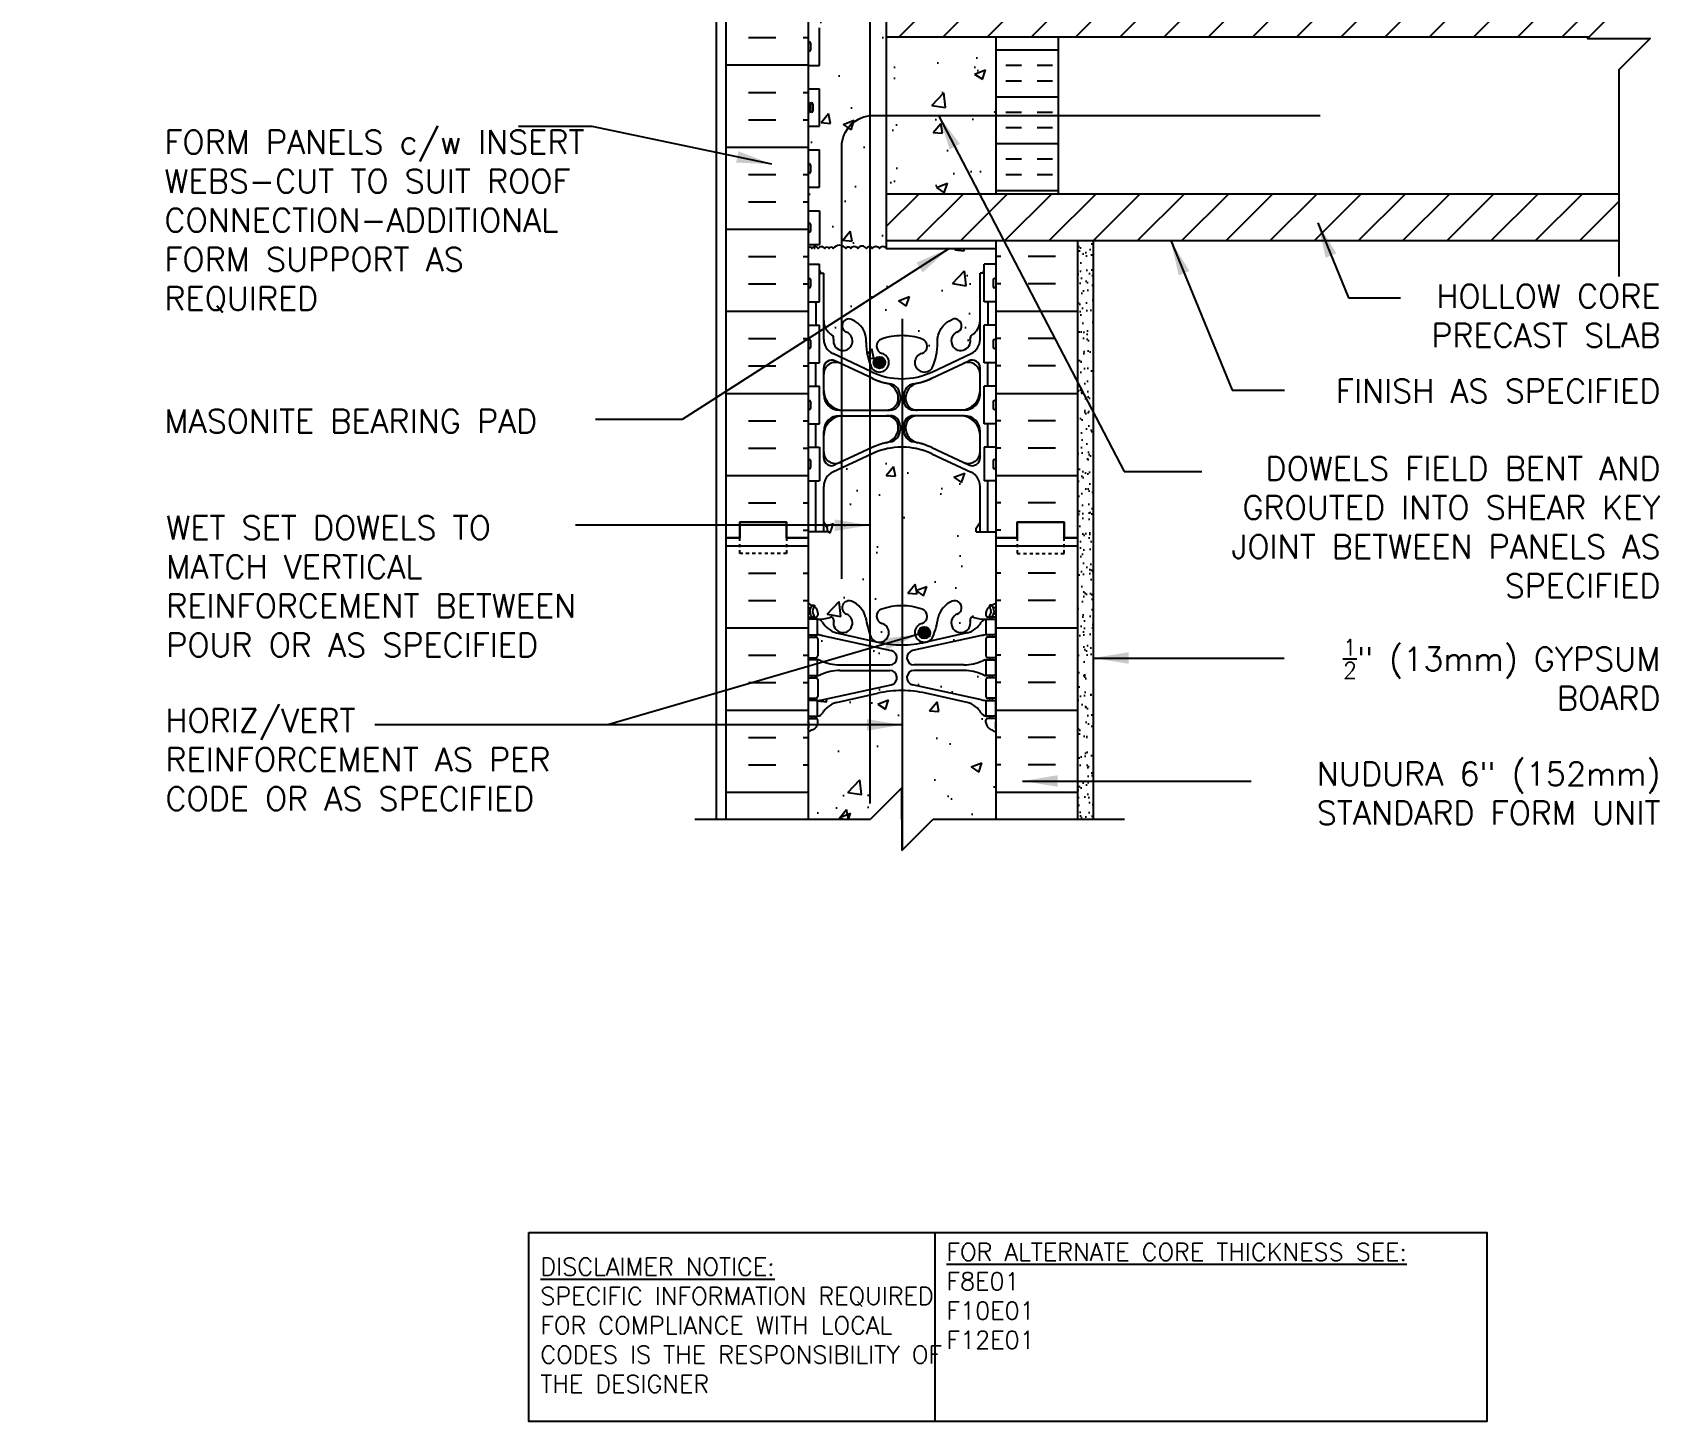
# Model space of a CAD drawing. Header units: inches. Extents: x 74.7 to 126.8, y 105.1 to 177.4.
# Drawn here: x 74.7 to 126.8, y 105.1 to 149.5 of the extents above; entities that cross this region are included whole.
import ezdxf

# ---------------------------------------------------------------- set-up
doc = ezdxf.new("R2010")
doc.units = ezdxf.units.IN
doc.header["$LTSCALE"] = 0.5
doc.header["$MEASUREMENT"] = 0
doc.linetypes.add('DASHED2', pattern=[0.375, 0.25, -0.125])
for name, color, linetype in [('HATCH', 12, 'Continuous'), ('line25', 2, 'Continuous'), ('LINE3', 3, 'Continuous'), ('LINE50', 5, 'Continuous'), ('LINE9', 9, 'Continuous'), ('TEXT', 4, 'Continuous'), ('Web_Edge', 9, 'Continuous')]:
    doc.layers.add(name, color=color, linetype=linetype)
doc.styles.add('DIM', font='romans.shx', dxfattribs={"width": 0.7})
doc.styles.add('ROMANS', font='romans.shx', dxfattribs={"height": 0.75})
doc.styles.get("Standard").update_dxf_attribs({"font": 'romans.shx', "height": 0.75})
doc.dimstyles.new('ext_12', dxfattribs={"dimscale": 12, "dimtxt": 0.09375, "dimasz": 0.09375, "dimexe": 0.09375, "dimexo": 0.0625, "dimgap": 0.0625, "dimtad": 1, "dimdec": 1, "dimzin": 3, "dimdsep": 46, "dimlunit": 4, "dimtxsty": 'DIM', "dimcen": 0.09, "dimdle": 0.09375, "dimclrt": 4, "dimadec": 0, "dimazin": 0, "dimtfac": 1, "dimtdec": 1, "dimtmove": 2, "dimatfit": 3, "dimfxl": 1, "dimfrac": 2, "dimtolj": 1, "dimtzin": 0, "dimarcsym": 0})
pattern_1 = [(180, (1.3801, -4.0069), (-2e-16, -1.5), []), (180, (1.3801, -4.5069), (-2e-16, -1.5), [0.5, -0.5]), (180, (1.3801, -5.0069), (-2e-16, -1.5), [0.5, -0.5])]
pattern_2 = [(45, (1.3801, -4.0069), (-0.707107, 0.707107), [])]

msp = doc.modelspace()

# ---------------------------------------------------------------- hatches: boundary and pattern name
h = msp.add_hatch()
h.set_pattern_fill('ANSI31', color=256, style=0)
h.paths.add_polyline_path([(74.75, 132.927), (82.16, 132.927), (82.16, 129.16), (74.75, 129.16)], flags=25)
at = {"layer": 'HATCH'}
h = msp.add_hatch(dxfattribs=at)
h.set_pattern_fill('AR-CONC', color=256, scale=0.5)
h.paths.add_polyline_path([(105.558, 127.173, 0.082415), (105.415, 127.252, -0.317837), (105.248, 127.488), (105.248, 127.555, -1.129752), (105.306, 127.684, -0.294284), (105.073, 127.822, 0.180248), (104.648, 128.129), (103.326, 128.42, 0.057795), (102.558, 128.509, 0.057795), (101.79, 128.42), (100.468, 128.129, 0.180248), (100.044, 127.822, -0.237736), (99.863, 127.688), (99.758, 127.688), (99.758, 127.618), (99.806, 127.618, -0.414214), (99.868, 127.555), (99.868, 127.488, -0.317837), (99.702, 127.252, 0.082415), (99.558, 127.173), (99.558, 124.394), (101.558, 124.394), (102.558, 125.394), (102.558, 124.394), (102.558, 123.394), (103.558, 124.394), (105.558, 124.394)])
h.paths.add_polyline_path([(105.558, 133.392), (105.558, 133.583), (104.938, 133.583), (104.938, 133.695), (105.058, 133.895), (105.058, 135.036, 0.291097), (104.77, 135.489), (103.512, 136.078, 0.093369), (102.705, 136.285, 0.016332), (102.558, 136.29, 0.109869), (101.605, 136.078), (100.346, 135.489, 0.291097), (100.058, 135.036), (100.058, 133.895), (100.178, 133.695), (100.178, 133.583), (99.558, 133.583), (99.558, 131.303, 0.064398), (99.668, 131.237), (99.758, 131.237), (99.758, 131.195, -0.249069), (99.868, 130.988), (99.868, 130.92, -0.414214), (99.806, 130.858), (99.758, 130.858), (99.758, 130.788), (99.863, 130.788), (99.863, 130.288), (99.758, 130.288), (99.758, 130.218), (99.806, 130.218, -0.414214), (99.868, 130.155), (99.868, 129.62, -0.414214), (99.806, 129.558), (99.758, 129.558), (99.758, 129.488), (99.863, 129.488), (99.863, 128.988, 0.077552), (99.93, 129, -0.104275), (100.573, 129.148), (102.169, 129.148, -0.897292), (102.219, 128.693), (100.007, 128.212, -0.036537), (99.863, 128.188), (99.863, 127.688, 0.188973), (100.019, 127.783, -0.196323), (100.468, 128.129), (101.79, 128.42, -0.057795), (102.558, 128.509, -0.057795), (103.326, 128.42), (104.648, 128.129, -0.196323), (105.097, 127.783, 0.301288), (105.358, 127.692), (105.358, 127.618), (105.558, 127.618), (105.558, 128.258), (105.311, 128.258, -0.414214), (105.248, 128.32), (105.248, 128.855, -0.414214), (105.311, 128.918), (105.358, 128.918), (105.358, 128.988), (105.253, 128.988), (105.253, 129.488, 0.077552), (105.187, 129.476, -0.104275), (104.544, 129.328), (102.947, 129.328, -0.897292), (102.898, 129.783), (105.109, 130.264, -0.036537), (105.253, 130.288), (105.253, 130.788), (105.358, 130.788), (105.358, 130.858), (105.311, 130.858, -0.414214), (105.248, 130.92), (105.248, 130.988, -0.249069), (105.358, 131.195), (105.358, 131.237), (105.448, 131.237, 0.064398), (105.558, 131.303)])
h.paths.add_polyline_path([(103.207, 131.109, -0.735593), (103.194, 130.651, 0.987479), (103.352, 130.062), (103.326, 130.056, -0.057795), (102.558, 129.967, -0.057795), (101.79, 130.056), (101.784, 130.058, 0.955472), (101.922, 130.651, -0.735593), (101.91, 131.109, -0.082755), (102.558, 131.217, -0.082755)], flags=16)
h.paths.add_polyline_path([(105.058, 141.854), (105.158, 141.854), (105.158, 141.884, -0.327813), (105.193, 141.932), (105.193, 142.137), (105.558, 142.137), (105.558, 142.644), (102.058, 142.644, 0.507124), (101.839, 142.644, 0.520567), (101.612, 142.644, 0.520567), (101.426, 142.644, 0.520567), (101.145, 142.644, 0.520567), (100.924, 142.644, 0.520567), (100.764, 142.644, 0.520567), (100.365, 142.644, 0.520567), (100.227, 142.644, 0.520567), (100.089, 142.644, 0.520567), (99.882, 142.644, 0.520567), (99.679, 142.644, 0.498871), (99.558, 142.658), (99.558, 142.137), (99.923, 142.137), (99.923, 141.932, -0.327813), (99.958, 141.884), (99.958, 141.854), (100.058, 141.854), (100.058, 140.339, 0.258958), (100.317, 139.872, -0.31131), (100.374, 139.742, 2.127293), (100.787, 139.966, -1), (100.95, 140.375, -0.325306), (101.417, 139.633, 0.10488), (101.589, 138.821, 1.422913), (101.922, 139.288, -0.735593), (101.91, 139.746, -0.082755), (102.558, 139.854, -0.082755), (103.207, 139.746, -0.735593), (103.194, 139.288, 1.422913), (103.528, 138.821, 0.10488), (103.7, 139.633, -0.325306), (104.167, 140.375, -1), (104.33, 139.966, 2.127293), (104.743, 139.742, -0.31131), (104.799, 139.872, 0.258958), (105.058, 140.339)])
h.paths.add_polyline_path([(102.058, 150.892), (100.127, 150.892, 0.366745), (99.884, 150.681), (99.884, 149.697), (99.923, 149.697), (99.923, 148.497), (99.558, 148.497), (99.558, 147.747), (99.923, 147.747), (99.923, 146.547), (99.558, 146.547), (99.558, 145.797), (99.923, 145.797), (99.923, 144.597), (99.558, 144.597), (99.558, 143.847), (99.923, 143.847), (99.923, 142.767), (99.558, 142.767), (99.558, 142.658, -0.498871), (99.679, 142.644, -0.520567), (99.882, 142.644, -0.520567), (100.089, 142.644, -0.520567), (100.227, 142.644, -0.520567), (100.365, 142.644, -0.520567), (100.764, 142.644, -0.520567), (100.924, 142.644, -0.520567), (101.145, 142.644, -0.520567), (101.426, 142.644, -0.520567), (101.612, 142.644, -0.520567), (101.839, 142.644, -0.507124), (102.058, 142.644), (102.058, 142.894)])
h.paths.add_polyline_path([(105.558, 149.394), (102.058, 149.394), (102.058, 144.394), (105.558, 144.394)])
h.paths.add_polyline_path([(105.558, 153.481, 0.064398), (105.448, 153.547), (105.358, 153.547), (105.358, 153.588, -0.249069), (105.248, 153.796), (105.248, 153.863, -0.414214), (105.311, 153.926), (105.358, 153.926), (105.358, 153.996), (105.253, 153.996), (105.253, 154.496), (105.358, 154.496), (105.358, 154.566), (105.311, 154.566, -0.414214), (105.248, 154.628), (105.248, 155.163, -0.414214), (105.311, 155.226), (105.358, 155.226), (105.358, 155.296), (105.253, 155.296), (105.253, 155.796, 0.077552), (105.187, 155.784, -0.104275), (104.544, 155.636), (102.947, 155.636, -0.897292), (102.898, 156.09), (105.109, 156.572, -0.036537), (105.253, 156.596), (105.253, 157.096, 0.188973), (105.097, 157.001, -0.196323), (104.648, 156.654), (103.326, 156.364, -0.057795), (102.558, 156.275, -0.057795), (101.79, 156.364), (100.468, 156.654, -0.196323), (100.019, 157.001, 0.188973), (99.863, 157.096), (99.863, 156.596), (99.758, 156.596), (99.758, 156.526), (99.806, 156.526, -0.414214), (99.868, 156.463), (99.868, 155.928, -0.414214), (99.806, 155.866), (99.758, 155.866), (99.758, 155.796), (99.863, 155.796), (99.863, 155.296, 0.077552), (99.93, 155.307, -0.104275), (100.573, 155.456), (102.169, 155.456, -0.897292), (102.219, 155.001), (100.007, 154.519, -0.036537), (99.863, 154.496), (99.863, 153.996), (99.758, 153.996), (99.758, 153.926), (99.806, 153.926, -0.414214), (99.868, 153.863), (99.868, 153.796, -0.249069), (99.758, 153.588), (99.758, 153.547), (99.668, 153.547, 0.064398), (99.558, 153.481), (99.558, 151.392), (99.558, 149.697), (99.634, 149.697), (99.634, 150.698, -0.379483), (100.126, 151.142), (106.246, 151.142), (106.246, 151.392), (105.558, 151.392)])
h.paths.add_polyline_path([(102.558, 153.566, -0.082755), (101.91, 153.674, -0.735593), (101.922, 154.132, 0.987479), (101.765, 154.722), (101.79, 154.727, -0.057795), (102.558, 154.816, -0.057795), (103.326, 154.727), (103.332, 154.726, 0.955472), (103.194, 154.132, -0.735593), (103.207, 153.674, -0.082755)], flags=16)
h.paths.add_polyline_path([(105.558, 160.392), (103.777, 160.392), (102.777, 159.392), (102.777, 161.392), (101.777, 160.392), (99.558, 160.392), (99.558, 157.61, 0.082415), (99.702, 157.531, -0.317837), (99.868, 157.296), (99.868, 157.228, -0.414214), (99.806, 157.166), (99.758, 157.166), (99.758, 157.096), (99.863, 157.096, -0.188973), (100.019, 157.001, 0.196323), (100.468, 156.654), (101.79, 156.364, 0.057795), (102.558, 156.275, 0.057795), (103.326, 156.364), (104.648, 156.654, 0.196323), (105.097, 157.001, -0.188973), (105.253, 157.096), (105.358, 157.096), (105.358, 157.166), (105.311, 157.166, -0.414214), (105.248, 157.228), (105.248, 157.296, -0.317837), (105.415, 157.531, 0.082415), (105.558, 157.61)])
h.paths.add_polyline_path([(105.558, 166.041, 0.082415), (105.415, 166.12, -0.317837), (105.248, 166.356), (105.248, 166.423, -0.414214), (105.311, 166.486), (105.358, 166.486), (105.358, 166.556), (105.253, 166.556, -0.188973), (105.097, 166.651, 0.196323), (104.648, 166.997), (103.326, 167.287, 0.057795), (102.558, 167.377, 0.057795), (101.79, 167.287), (100.468, 166.997, 0.196323), (100.019, 166.651, -0.188973), (99.863, 166.556), (99.758, 166.556), (99.758, 166.486), (99.806, 166.486, -0.414214), (99.868, 166.423), (99.868, 166.356, -0.317837), (99.702, 166.12, 0.082415), (99.558, 166.041), (99.558, 162.892), (101.777, 162.892), (102.777, 163.892), (102.777, 161.892), (103.777, 162.892), (105.558, 162.892)])
h.paths.add_polyline_path([(105.558, 170.875, 0.336749), (104.896, 170.77, 0.520567), (104.509, 170.77, 0.520567), (104.01, 170.77, 0.520567), (103.163, 170.77, 0.520567), (102.881, 170.77, 0.520567), (101.986, 170.77, 0.520567), (101.247, 170.77, 0.520567), (100.554, 170.77, 0.520567), (100.333, 170.77, 0.321585), (99.558, 170.795), (99.558, 170.171, 0.064398), (99.668, 170.105), (99.758, 170.105), (99.758, 170.063, -0.249069), (99.868, 169.856), (99.868, 169.788, -0.414214), (99.806, 169.726), (99.758, 169.726), (99.758, 169.656), (99.863, 169.656, 0.10046), (100.257, 169.713, -0.601435), (100.376, 169.608, 2.182095), (100.787, 169.821, -1), (100.95, 170.23, -0.24438), (101.398, 169.709, 0.053157), (101.564, 169.095, 0.223253), (101.765, 168.93), (101.784, 168.926, 0.955472), (101.922, 169.519, -0.735593), (101.91, 169.977, -0.082755), (102.558, 170.085, -0.082755), (103.207, 169.977, -0.735593), (103.194, 169.519, 0.955472), (103.332, 168.926), (103.352, 168.93, 0.223253), (103.552, 169.095, 0.053157), (103.718, 169.709, -0.24438), (104.167, 170.23, -1), (104.33, 169.821, 2.182095), (104.74, 169.608, -0.601435), (104.86, 169.713, 0.10046), (105.253, 169.656), (105.358, 169.656), (105.358, 169.726), (105.311, 169.726, -0.414214), (105.248, 169.788), (105.248, 169.856, -0.249069), (105.358, 170.063), (105.358, 170.105), (105.448, 170.105, 0.064398), (105.558, 170.171)])
h = msp.add_hatch(dxfattribs=at)
h.set_pattern_fill('INSUL', color=256, scale=7, style=0)
h.set_pattern_definition([(0, (-2826.6033, -263.6178), (0, 2.625), []), (0, (-2826.6033, -262.7428), (0, 2.625), [0.875, -0.875]), (0, (-2826.6033, -261.8678), (0, 2.625), [0.875, -0.875])])
h.paths.add_polyline_path([(96.933, 133.392), (97.371, 133.392), (97.371, 133.892), (98.871, 133.892), (98.871, 133.392), (99.558, 133.392), (99.558, 151.392), (98.871, 151.392), (98.871, 151.892), (97.371, 151.892), (97.371, 151.392), (96.933, 151.392)])
h = msp.add_hatch(dxfattribs=at)
h.set_pattern_fill('ANSI31', color=256, scale=8, style=0)
h.set_pattern_definition(pattern_2)
h.paths.add_polyline_path([(124.532, 149.394), (125.493, 150.355), (125.493, 150.894), (102.058, 150.894), (102.058, 149.394)])
h = msp.add_hatch(dxfattribs=at)
h.set_pattern_fill('INSUL', color=256, scale=4, angle=180, style=0)
h.set_pattern_definition(pattern_1)
h.paths.add_polyline_path([(107.558, 149.394), (105.558, 149.394), (105.558, 145.519), (107.558, 145.519)])
h = msp.add_hatch(dxfattribs=at)
h.set_pattern_fill('INSUL', color=256, scale=4, angle=180, style=0)
h.set_pattern_definition(pattern_1)
h.paths.add_polyline_path([(105.558, 144.394), (107.558, 144.394), (107.558, 145.519), (105.558, 145.519)])
h = msp.add_hatch(dxfattribs=at)
h.set_pattern_fill('ANSI31', color=256, scale=8, style=0)
h.set_pattern_definition(pattern_2)
h.paths.add_polyline_path([(102.058, 144.394), (102.058, 142.894), (125.493, 142.894), (125.493, 144.394)])
h = msp.add_hatch(dxfattribs=at)
h.set_pattern_fill('INSUL', color=256, scale=7, style=0)
h.set_pattern_definition([(180, (3031.7199, -263.6178), (0, 2.625), []), (180, (3031.7199, -262.7428), (0, 2.625), [0.875, -0.875]), (180, (3031.7199, -261.8678), (0, 2.625), [0.875, -0.875])])
h.paths.add_polyline_path([(108.183, 142.892), (105.558, 142.892), (105.558, 133.392), (106.246, 133.392), (106.246, 133.892), (107.746, 133.892), (107.746, 133.392), (108.183, 133.392)])
h = msp.add_hatch(dxfattribs=at)
h.set_pattern_fill('AR-SAND', color=256, scale=0.25, style=0)
h.set_pattern_definition([(37.5, (-75.9516, -16.96867), (-0.01574834, 0.48170594), [0, -0.38, 0, -0.425, 0, -0.40625]), (7.5, (-75.9516, -16.9687), (0.4424442, 0.7055365), [0, -0.205, 0, -0.3425, 0, -0.13125]), (327.5, (-76.2591, -16.96867), (0.7785355, 0.00141476), [0, -0.125, 0, -0.45, 0, -0.5875]), (317.5, (-76.2591, -16.9687), (0.7515317, 0.2194189), [0, -0.0625, 0, -0.295, 0, -0.3375])])
h.paths.add_polyline_path([(108.683, 142.894), (108.183, 142.894), (108.183, 133.332), (108.183, 124.394), (108.683, 124.394)])
h = msp.add_hatch(dxfattribs=at)
h.set_pattern_fill('INSUL', color=256, scale=7, style=0)
h.set_pattern_definition([(0, (-2826.6033, -281.6178), (0, 2.625), []), (0, (-2826.6033, -280.7428), (0, 2.625), [0.875, -0.875]), (0, (-2826.6033, -279.8678), (0, 2.625), [0.875, -0.875])])
h.paths.add_polyline_path([(96.933, 124.394), (99.558, 124.394), (99.558, 133.392), (98.871, 133.392), (98.871, 133.892), (97.371, 133.892), (97.371, 133.392), (96.933, 133.392)])
h = msp.add_hatch(dxfattribs=at)
h.set_pattern_fill('INSUL', color=256, scale=7, style=0)
h.set_pattern_definition([(180, (3031.7199, -281.6178), (0, 2.625), []), (180, (3031.7199, -280.7428), (0, 2.625), [0.875, -0.875]), (180, (3031.7199, -279.8678), (0, 2.625), [0.875, -0.875])])
h.paths.add_polyline_path([(105.558, 124.394), (108.183, 124.394), (108.183, 133.392), (107.746, 133.392), (107.746, 133.892), (106.246, 133.892), (106.246, 133.392), (105.558, 133.392)])
at = {"layer": 'LINE3'}
h = msp.add_hatch(color=256, dxfattribs=at)
h.paths.add_polyline_path([(102.024, 139.028, 0.831395), (101.655, 139.028)])
h.paths.add_polyline_path([(102.027, 138.994, 0.045935), (102.024, 139.028), (101.655, 139.028, 0.045935), (101.652, 138.994, 1)])
h = msp.add_hatch(color=256, dxfattribs=at)
h.paths.add_polyline_path([(103.461, 130.392, 0.831395), (103.092, 130.392)])
h.paths.add_polyline_path([(103.464, 130.358, 0.045935), (103.461, 130.392), (103.092, 130.392, 0.045935), (103.089, 130.358, 1)])

# ---------------------------------------------------------------- linework, layer by layer
at = {"layer": 'HATCH'}
msp.add_lwpolyline([(102.058, 142.644, 0.507124), (101.839, 142.644, 0.520567), (101.612, 142.644, 0.520567), (101.426, 142.644, 0.520567), (101.145, 142.644, 0.520567), (100.924, 142.644, 0.520567), (100.764, 142.644, 0.520567), (100.365, 142.644, 0.520567), (100.227, 142.644, 0.520567), (100.089, 142.644, 0.520567), (99.882, 142.644, 0.520567), (99.679, 142.644, 0.520567), (99.555, 142.654)], format="xyb", dxfattribs=at)
at = {"layer": 'line25'}
for p, q in [((99.558, 151.392), (99.558, 124.394)), ((99.923, 148.497), (99.923, 149.697)), ((99.558, 148.497), (99.923, 148.497)), ((99.558, 147.747), (99.923, 147.747)), ((99.923, 146.547), (99.923, 147.747)), ((99.558, 146.547), (99.923, 146.547)), ((99.558, 145.797), (99.923, 145.797)), ((99.923, 144.597), (99.923, 145.797)), ((99.558, 144.597), (99.923, 144.597)), ((102.058, 144.394), (125.493, 144.394)), ((99.558, 143.847), (99.923, 143.847)), ((99.923, 143.847), (99.923, 142.767)), ((99.558, 142.767), (99.923, 142.767)), ((102.058, 142.894), (125.493, 142.894)), ((102.058, 142.894), (102.058, 142.644)), ((102.058, 142.644), (105.558, 142.644)), ((105.558, 142.892), (105.558, 133.392)), ((99.558, 142.137), (99.923, 142.137)), ((99.923, 140.937), (99.923, 142.137)), ((105.558, 142.137), (105.193, 142.137)), ((105.193, 140.937), (105.193, 142.137)), ((99.558, 140.937), (99.923, 140.937)), ((105.558, 140.937), (105.193, 140.937)), ((99.558, 140.187), (99.923, 140.187)), ((99.923, 138.987), (99.923, 140.187)), ((105.193, 138.987), (105.193, 140.187)), ((105.558, 140.187), (105.193, 140.187)), ((99.558, 138.987), (99.923, 138.987)), ((105.558, 138.987), (105.193, 138.987)), ((99.558, 138.237), (99.923, 138.237)), ((99.923, 137.037), (99.923, 138.237)), ((105.558, 138.237), (105.193, 138.237)), ((105.193, 137.037), (105.193, 138.237)), ((99.558, 137.037), (99.923, 137.037)), ((105.558, 137.037), (105.193, 137.037)), ((99.558, 136.287), (99.923, 136.287)), ((99.923, 136.287), (99.923, 135.207)), ((105.558, 136.287), (105.193, 136.287)), ((105.193, 136.287), (105.193, 135.207)), ((99.558, 135.207), (99.923, 135.207)), ((105.558, 135.207), (105.193, 135.207)), ((105.558, 133.392), (105.558, 124.394))]:
    msp.add_line(p, q, dxfattribs=at)
for points in [[(125.493, 150.894), (102.058, 150.894), (102.058, 142.894)], [(124.532, 149.394), (102.058, 149.394)]]:
    msp.add_lwpolyline(points, dxfattribs=at)
at = {"layer": 'LINE3'}
for p, q in [((101.535, 160.392), (101.535, 124.894)), ((102.564, 140.392), (102.564, 123.4))]:
    msp.add_line(p, q, dxfattribs=at)
msp.add_lwpolyline([(100.636, 132.079), (100.636, 145.894, -0.414214), (101.636, 146.894), (115.938, 146.894)], format="xyb", dxfattribs=at)
for centre in [(101.84, 138.994), (103.277, 130.358)]:
    msp.add_circle(centre, 0.188, dxfattribs=at)
at = {"layer": 'LINE50'}
for p, q in [((96.933, 133.392), (96.933, 151.392)), ((108.183, 133.332), (108.183, 142.892)), ((96.933, 124.394), (96.933, 133.392)), ((108.183, 124.394), (108.183, 133.392))]:
    msp.add_line(p, q, dxfattribs=at)
for points in [[(99.558, 133.392), (98.871, 133.392), (98.871, 133.892), (97.371, 133.892), (97.371, 133.392), (96.933, 133.392)], [(96.933, 133.392), (97.371, 133.392), (97.371, 133.892), (98.871, 133.892), (98.871, 133.392), (99.558, 133.392)], [(105.558, 133.392), (106.246, 133.392), (106.246, 133.892), (107.746, 133.892), (107.746, 133.392), (108.183, 133.392)], [(108.183, 133.392), (107.746, 133.392), (107.746, 133.892), (106.246, 133.892), (106.246, 133.392), (105.558, 133.392)]]:
    msp.add_lwpolyline(points, dxfattribs=at)
at = {"layer": 'LINE9'}
for p, q in [((96.621, 160.392), (96.621, 124.394)), ((105.558, 149.394), (105.558, 144.394)), ((107.558, 149.394), (107.558, 144.394)), ((99.558, 149.207), (99.558, 148.987)), ((99.558, 149.152), (99.558, 149.152)), ((99.558, 149.042), (99.558, 149.042)), ((99.598, 149.247), (99.598, 149.247)), ((99.598, 148.947), (99.598, 148.947)), ((99.638, 149.207), (99.638, 148.987)), ((99.598, 147.297), (99.598, 147.297)), ((99.667, 147.297), (99.667, 147.297)), ((99.558, 147.257), (99.558, 147.037)), ((99.558, 147.202), (99.558, 147.202)), ((99.558, 147.092), (99.558, 147.092)), ((99.598, 146.997), (99.598, 146.997)), ((99.627, 147.257), (99.627, 147.037)), ((99.627, 147.202), (99.627, 147.202)), ((99.627, 147.092), (99.627, 147.092)), ((99.638, 147.257), (99.638, 147.037)), ((99.667, 146.997), (99.667, 146.997)), ((99.707, 147.257), (99.707, 147.037)), ((99.558, 145.307), (99.558, 145.087)), ((99.558, 145.252), (99.558, 145.252)), ((99.598, 145.347), (99.598, 145.347)), ((99.638, 145.307), (99.638, 145.087)), ((99.558, 145.142), (99.558, 145.142)), ((99.598, 145.047), (99.598, 145.047)), ((99.558, 143.417), (99.558, 143.197)), ((99.558, 143.362), (99.558, 143.362)), ((99.558, 143.252), (99.558, 143.252)), ((99.598, 143.457), (99.598, 143.457)), ((99.598, 143.157), (99.598, 143.157)), ((99.638, 143.417), (99.638, 143.197)), ((108.683, 124.394), (108.683, 142.894)), ((99.558, 141.647), (99.558, 141.427)), ((99.558, 141.592), (99.558, 141.592)), ((99.598, 141.687), (99.598, 141.687)), ((99.638, 141.647), (99.638, 141.427)), ((99.958, 141.884), (99.958, 141.854)), ((99.958, 141.884), (99.958, 141.884)), ((99.958, 141.854), (100.058, 141.854)), ((100.058, 139.732), (100.058, 141.854)), ((105.158, 141.854), (105.058, 141.854)), ((105.058, 139.732), (105.058, 141.854)), ((105.158, 141.884), (105.158, 141.854)), ((105.158, 141.884), (105.158, 141.884)), ((105.478, 141.647), (105.478, 141.427)), ((105.518, 141.687), (105.518, 141.687)), ((105.558, 141.647), (105.558, 141.427)), ((105.558, 141.592), (105.558, 141.592)), ((99.558, 141.482), (99.558, 141.482)), ((99.598, 141.387), (99.598, 141.387)), ((105.518, 141.387), (105.518, 141.387)), ((105.558, 141.482), (105.558, 141.482)), ((99.808, 140.937), (99.808, 140.187)), ((105.308, 140.937), (105.308, 140.187)), ((99.558, 139.697), (99.558, 139.477)), ((99.558, 139.642), (99.558, 139.642)), ((99.558, 139.532), (99.558, 139.532)), ((99.598, 139.737), (99.598, 139.737)), ((99.638, 139.697), (99.638, 139.477)), ((105.478, 139.697), (105.478, 139.477)), ((105.518, 139.737), (105.518, 139.737)), ((105.558, 139.697), (105.558, 139.477)), ((105.558, 139.642), (105.558, 139.642)), ((105.558, 139.532), (105.558, 139.532)), ((99.598, 139.437), (99.598, 139.437)), ((101.605, 138.69), (100.346, 139.279)), ((101.605, 138.69), (100.346, 139.279)), ((101.605, 138.492), (100.414, 139.049)), ((101.605, 138.492), (100.414, 139.049)), ((103.512, 138.69), (104.77, 139.279)), ((103.512, 138.69), (104.77, 139.279)), ((103.512, 138.492), (104.702, 139.049)), ((103.512, 138.492), (104.702, 139.049)), ((105.518, 139.437), (105.518, 139.437)), ((100.058, 137.974), (100.058, 138.822)), ((105.058, 137.974), (105.058, 138.822)), ((102.498, 137.941), (102.498, 137.786)), ((102.618, 137.941), (102.618, 137.786)), ((99.558, 137.747), (99.558, 137.527)), ((99.558, 137.692), (99.558, 137.692)), ((99.558, 137.582), (99.558, 137.582)), ((99.598, 137.787), (99.598, 137.787)), ((99.598, 137.487), (99.598, 137.487)), ((99.638, 137.747), (99.638, 137.527)), ((100.558, 137.474), (102.186, 137.474)), ((100.558, 137.474), (102.068, 137.474)), ((102.443, 137.849), (102.443, 137.849)), ((102.673, 137.849), (102.673, 137.849)), ((104.558, 137.474), (102.931, 137.474)), ((104.558, 137.474), (103.048, 137.474)), ((105.478, 137.747), (105.478, 137.527)), ((105.518, 137.787), (105.518, 137.787)), ((105.518, 137.487), (105.518, 137.487)), ((105.558, 137.747), (105.558, 137.527)), ((105.558, 137.692), (105.558, 137.692)), ((105.558, 137.582), (105.558, 137.582)), ((100.558, 137.294), (102.186, 137.294)), ((100.558, 137.294), (102.068, 137.294)), ((102.498, 136.981), (102.498, 136.827)), ((102.618, 136.981), (102.618, 136.827)), ((104.558, 137.294), (102.931, 137.294)), ((104.558, 137.294), (103.048, 137.294)), ((100.058, 135.946), (100.058, 136.794)), ((105.058, 135.946), (105.058, 136.794)), ((99.558, 135.857), (99.558, 135.637)), ((99.598, 135.897), (99.598, 135.897)), ((99.638, 135.857), (99.638, 135.637)), ((101.605, 136.078), (100.346, 135.489)), ((101.605, 136.078), (100.346, 135.489)), ((101.605, 136.276), (100.414, 135.719)), ((101.605, 136.276), (100.414, 135.719)), ((103.512, 136.276), (104.702, 135.719)), ((103.512, 136.276), (104.702, 135.719)), ((103.512, 136.078), (104.77, 135.489)), ((103.512, 136.078), (104.77, 135.489)), ((105.478, 135.857), (105.478, 135.637)), ((105.518, 135.897), (105.518, 135.897)), ((105.558, 135.857), (105.558, 135.637)), ((99.558, 135.802), (99.558, 135.802)), ((99.558, 135.692), (99.558, 135.692)), ((99.598, 135.597), (99.598, 135.597)), ((105.518, 135.597), (105.518, 135.597)), ((105.558, 135.802), (105.558, 135.802)), ((105.558, 135.692), (105.558, 135.692)), ((100.058, 133.583), (100.058, 135.036)), ((105.058, 133.583), (105.058, 135.036)), ((100.178, 133.695), (100.058, 133.895)), ((104.938, 133.695), (105.058, 133.895)), ((100.178, 133.583), (99.558, 133.583)), ((100.178, 133.583), (100.178, 133.695)), ((104.938, 133.583), (104.938, 133.695)), ((104.938, 133.583), (105.558, 133.583)), ((102.558, 125.394), (101.558, 124.394)), ((102.558, 124.394), (102.558, 125.394)), ((95.933, 124.394), (101.558, 124.394)), ((102.558, 124.394), (102.558, 123.394)), ((102.558, 123.394), (103.558, 124.394)), ((103.558, 124.394), (109.683, 124.394))]:
    msp.add_line(p, q, dxfattribs=at)
for points in [[(125.493, 156.512), (125.493, 150.355), (124.493, 149.355), (125.493, 149.355), (126.493, 149.355), (125.493, 148.355), (125.493, 141.743)], [(99.808, 140.888), (99.808, 140.937)], [(105.308, 140.888), (105.308, 140.937)], [(99.808, 138.237), (99.808, 138.987)], [(105.308, 138.237), (105.308, 138.987)], [(99.808, 136.287), (99.808, 137.037)], [(105.308, 136.287), (105.308, 137.037)], [(99.808, 133.583), (99.808, 135.207)], [(105.308, 133.583), (105.308, 135.207)]]:
    msp.add_lwpolyline(points, dxfattribs=at)
for points in [[(101.417, 139.633, 0.325312), (100.95, 140.375)], [(103.7, 139.633, -0.325312), (104.167, 140.375)]]:
    msp.add_lwpolyline(points, format="xyb", dxfattribs=at)
at = {"layer": 'LINE9', "linetype": 'DASHED2', "ltscale": 0.15}
for points in [[(98.871, 133.392), (98.871, 133.392), (98.871, 132.892), (97.371, 132.892), (97.371, 133.392), (97.371, 133.392)], [(98.871, 133.392), (98.871, 133.392), (98.871, 132.892), (97.371, 132.892), (97.371, 133.392), (97.371, 133.392)], [(106.246, 133.392), (106.246, 133.392), (106.246, 132.892), (107.746, 132.892), (107.746, 133.392), (107.746, 133.392)], [(106.246, 133.392), (106.246, 133.392), (106.246, 132.892), (107.746, 132.892), (107.746, 133.392), (107.746, 133.392)]]:
    msp.add_lwpolyline(points, dxfattribs=at)
at = {"layer": 'LINE9'}
for centre, radius, start, end in [((99.598, 149.207), 0.04, 90, 180), ((99.598, 148.987), 0.04, 180, 270), ((99.598, 149.207), 0.04, 0, 90), ((99.598, 148.987), 0.04, 270, 0), ((99.598, 147.257), 0.04, 90, 180), ((99.598, 147.257), 0.04, 0, 90), ((99.667, 147.257), 0.04, 90, 180), ((99.667, 147.257), 0.04, 0, 90), ((99.598, 147.037), 0.04, 180, 270), ((99.598, 147.037), 0.04, 270, 0), ((99.667, 147.037), 0.04, 180, 270), ((99.667, 147.037), 0.04, 270, 0), ((99.598, 145.307), 0.04, 90, 180), ((99.598, 145.307), 0.04, 0, 90), ((99.598, 145.087), 0.04, 180, 270), ((99.598, 145.087), 0.04, 270, 0), ((99.598, 143.417), 0.04, 90, 180), ((99.598, 143.197), 0.04, 180, 270), ((99.598, 143.417), 0.04, 0, 90), ((99.598, 143.197), 0.04, 270, 0), ((99.598, 141.647), 0.04, 90, 180), ((99.598, 141.647), 0.04, 0, 90), ((99.908, 141.884), 0.05, 0, 72.5993), ((105.208, 141.884), 0.05, 107.4007, 180), ((105.518, 141.647), 0.04, 90, 180), ((105.518, 141.647), 0.04, 360, 90), ((99.598, 141.427), 0.04, 180, 270), ((99.598, 141.427), 0.04, 270, 0), ((105.518, 141.427), 0.04, 180, 270), ((105.518, 141.427), 0.04, 270, 0), ((100.608, 140.339), 0.55, 180, 238.0732), ((100.868, 140.17), 0.22, 68.1963, 248.1963), ((104.248, 140.17), 0.22, 291.8037, 111.8037), ((104.508, 140.339), 0.55, 301.9268, 0), ((99.598, 139.697), 0.04, 90, 180), ((99.598, 139.477), 0.04, 180, 270), ((99.598, 139.697), 0.04, 0, 90), ((99.598, 139.477), 0.04, 270, 0), ((100.558, 139.732), 0.5, 180, 244.9204), ((100.251, 139.766), 0.125, 348.9056, 58.0732), ((100.673, 139.683), 0.305, 168.9056, 68.1963), ((103.417, 139.633), 2, 180.0146, 203.9638), ((101.988, 139.519), 0.24, 108.923, 254.2747), ((102.558, 137.854), 2, 90, 108.923), ((102.558, 137.854), 2, 71.077, 90), ((103.129, 139.519), 0.24, 285.7253, 71.077), ((101.7, 139.633), 2, 336.0362, 359.9854), ((104.443, 139.683), 0.305, 111.8037, 11.0944), ((104.865, 139.766), 0.125, 121.9268, 191.0944), ((104.558, 139.732), 0.5, 295.0796, 0), ((105.518, 139.697), 0.04, 90, 180), ((105.518, 139.477), 0.04, 180, 270), ((105.518, 139.697), 0.04, 360, 90), ((105.518, 139.477), 0.04, 270, 0), ((100.308, 138.822), 0.25, 64.9204, 180), ((100.433, 138.626), 0.375, 64.9204, 180), ((100.433, 138.626), 0.375, 64.9204, 180), ((101.84, 138.994), 0.305, 214.6703, 74.2747), ((103.277, 138.994), 0.305, 105.7253, 325.3297), ((104.683, 138.626), 0.375, 0, 115.0796), ((104.683, 138.626), 0.375, 0, 115.0796), ((104.808, 138.822), 0.25, 0, 115.0796), ((102.558, 140.728), 2.25, 244.9204, 270), ((102.558, 140.529), 2.25, 244.9204, 260.4613), ((102.558, 140.529), 2.25, 244.9204, 256.7462), ((102.558, 140.728), 2.25, 270, 295.0796), ((102.558, 140.529), 2.25, 279.5387, 295.0796), ((102.558, 140.529), 2.25, 283.2538, 295.0796), ((100.683, 138.099), 0.625, 180, 270), ((100.683, 138.099), 0.625, 180, 270), ((100.558, 137.974), 0.5, 180, 270), ((100.558, 137.974), 0.5, 180, 270), ((101.943, 137.849), 0.5, 0, 77.0773), ((102.123, 137.941), 0.375, 360, 80.4613), ((102.993, 137.941), 0.375, 99.5387, 180), ((103.173, 137.849), 0.5, 102.9227, 180), ((104.433, 138.099), 0.625, 270, 0), ((104.433, 138.099), 0.625, 270, 0), ((104.558, 137.974), 0.5, 270, 0), ((104.558, 137.974), 0.5, 270, 0), ((99.598, 137.747), 0.04, 90, 180), ((99.598, 137.527), 0.04, 180, 270), ((99.598, 137.747), 0.04, 0, 90), ((99.598, 137.527), 0.04, 270, 0), ((102.068, 137.849), 0.375, 270, 0), ((102.068, 137.849), 0.375, 270, 289.5821), ((102.186, 137.786), 0.312, 270, 0), ((102.931, 137.786), 0.312, 180, 270), ((103.048, 137.849), 0.375, 180, 270), ((103.048, 137.849), 0.375, 250.4179, 270), ((105.518, 137.747), 0.04, 90, 180), ((105.518, 137.527), 0.04, 180, 270), ((105.518, 137.747), 0.04, 360, 90), ((105.518, 137.527), 0.04, 270, 0), ((100.683, 136.669), 0.625, 90, 180), ((100.558, 136.794), 0.5, 90, 180), ((100.683, 136.669), 0.625, 90, 180), ((100.558, 136.794), 0.5, 90, 180), ((101.943, 136.919), 0.5, 282.9227, 0), ((102.068, 136.919), 0.375, 0, 90), ((102.068, 136.919), 0.375, 63.1882, 90), ((102.186, 136.981), 0.312, 0, 90), ((102.931, 136.981), 0.312, 90, 180), ((103.048, 136.919), 0.375, 90, 180), ((103.173, 136.919), 0.5, 180, 257.0773), ((103.048, 136.919), 0.375, 90, 116.8118), ((104.433, 136.669), 0.625, 360, 90), ((104.433, 136.669), 0.625, 360, 90), ((104.558, 136.794), 0.5, 0, 90), ((104.558, 136.794), 0.5, 0, 90), ((102.558, 134.238), 2.25, 99.5387, 115.0796), ((102.558, 134.238), 2.25, 102.9227, 115.0796), ((101.943, 136.919), 0.5, 282.9227, 324.4006), ((102.123, 136.827), 0.375, 279.5387, 0), ((102.993, 136.827), 0.375, 180, 260.4613), ((103.173, 136.919), 0.5, 215.5994, 257.0773), ((102.558, 134.238), 2.25, 64.9204, 80.4613), ((102.558, 134.238), 2.25, 64.9204, 77.0773), ((99.598, 135.857), 0.04, 90, 180), ((99.598, 135.857), 0.04, 0, 90), ((100.433, 136.142), 0.375, 180, 295.0796), ((100.433, 136.142), 0.375, 180, 295.0796), ((100.308, 135.946), 0.25, 180, 295.0796), ((102.558, 134.04), 2.25, 90, 115.0796), ((102.558, 134.04), 2.25, 93.7428, 115.0796), ((102.558, 134.04), 2.25, 64.9204, 90), ((102.558, 134.04), 2.25, 64.9204, 86.2572), ((104.683, 136.142), 0.375, 244.9204, 360), ((104.683, 136.142), 0.375, 244.9204, 360), ((104.808, 135.946), 0.25, 244.9204, 0), ((105.518, 135.857), 0.04, 90, 180), ((105.518, 135.857), 0.04, 360, 90), ((99.598, 135.637), 0.04, 180, 270), ((99.598, 135.637), 0.04, 270, 0), ((100.558, 135.036), 0.5, 115.0796, 180), ((104.558, 135.036), 0.5, 0, 64.9204), ((105.518, 135.637), 0.04, 180, 270), ((105.518, 135.637), 0.04, 270, 0)]:
    msp.add_arc(centre, radius, start, end, dxfattribs=at)
at = {"layer": 'TEXT'}
msp.add_lwpolyline([(90.626, 111.175), (103.61, 111.175), (103.61, 105.137), (90.626, 105.137)], close=True, dxfattribs=at)
msp.add_lwpolyline([(103.61, 111.175), (121.27, 111.175), (121.27, 105.137), (103.61, 105.137)], dxfattribs=at)
at = {"layer": 'Web_Edge'}
for p, q in [((99.668, 131.237), (99.758, 131.237)), ((99.758, 131.237), (99.758, 131.195)), ((105.448, 131.237), (105.358, 131.237)), ((105.358, 131.237), (105.358, 131.195)), ((99.558, 130.958), (99.6, 130.958)), ((99.558, 130.858), (99.806, 130.858)), ((99.668, 130.858), (99.668, 130.788)), ((99.758, 130.858), (99.758, 130.788)), ((99.868, 130.988), (99.868, 130.92)), ((105.248, 130.988), (105.248, 130.92)), ((105.558, 130.858), (105.311, 130.858)), ((105.358, 130.858), (105.358, 130.788)), ((105.448, 130.858), (105.448, 130.788)), ((105.558, 130.958), (105.516, 130.958)), ((99.558, 130.218), (99.806, 130.218)), ((99.668, 130.288), (99.668, 130.218)), ((99.758, 130.288), (99.758, 130.218)), ((99.868, 130.155), (99.868, 129.62)), ((100.007, 130.264), (102.219, 129.783)), ((100.468, 130.347), (101.79, 130.056)), ((105.109, 130.264), (102.898, 129.783)), ((104.648, 130.347), (103.326, 130.056)), ((105.248, 130.155), (105.248, 129.62)), ((105.558, 130.218), (105.311, 130.218)), ((105.358, 130.288), (105.358, 130.218)), ((105.448, 130.288), (105.448, 130.218)), ((99.558, 129.558), (99.806, 129.558)), ((99.668, 129.558), (99.668, 129.488)), ((99.758, 129.558), (99.758, 129.488)), ((100.573, 129.328), (102.169, 129.328)), ((100.573, 129.148), (102.169, 129.148)), ((104.544, 129.328), (102.947, 129.328)), ((104.544, 129.148), (102.947, 129.148)), ((105.558, 129.558), (105.311, 129.558)), ((105.358, 129.558), (105.358, 129.488)), ((105.448, 129.558), (105.448, 129.488)), ((99.558, 128.918), (99.806, 128.918)), ((99.668, 128.988), (99.668, 128.918)), ((99.758, 128.988), (99.758, 128.918)), ((99.868, 128.855), (99.868, 128.32)), ((100.007, 128.212), (102.219, 128.693)), ((105.109, 128.212), (102.898, 128.693)), ((105.248, 128.855), (105.248, 128.32)), ((105.558, 128.918), (105.311, 128.918)), ((105.358, 128.988), (105.358, 128.918)), ((105.448, 128.988), (105.448, 128.918)), ((99.558, 128.258), (99.806, 128.258)), ((99.668, 128.258), (99.668, 128.188)), ((99.758, 128.258), (99.758, 128.188)), ((100.468, 128.129), (101.79, 128.42)), ((104.648, 128.129), (103.326, 128.42)), ((105.558, 128.258), (105.311, 128.258)), ((105.358, 128.258), (105.358, 128.188)), ((105.448, 128.258), (105.448, 128.188)), ((99.558, 127.618), (99.806, 127.618)), ((99.668, 127.688), (99.668, 127.618)), ((99.758, 127.688), (99.758, 127.618)), ((99.868, 127.488), (99.868, 127.555)), ((105.248, 127.488), (105.248, 127.555)), ((105.558, 127.618), (105.311, 127.618)), ((105.358, 127.688), (105.358, 127.618)), ((105.448, 127.688), (105.448, 127.618)), ((99.568, 127.498), (99.568, 127.312)), ((105.548, 127.498), (105.548, 127.312))]:
    msp.add_line(p, q, dxfattribs=at)
for points in [[(99.563, 130.288), (99.863, 130.288), (99.863, 130.788), (99.563, 130.788)], [(105.553, 130.288), (105.253, 130.288), (105.253, 130.788), (105.553, 130.788)], [(99.563, 128.988), (99.863, 128.988), (99.863, 129.488), (99.563, 129.488)], [(105.553, 128.988), (105.253, 128.988), (105.253, 129.488), (105.553, 129.488)], [(99.563, 127.688), (99.863, 127.688), (99.863, 128.188), (99.563, 128.188)], [(105.553, 127.688), (105.253, 127.688), (105.253, 128.188), (105.553, 128.188)]]:
    msp.add_lwpolyline(points, close=True, dxfattribs=at)
for centre, radius, start, end in [((99.868, 131.695), 0.5, 231.6833, 250.5288), ((99.868, 131.695), 0.6, 238.8907, 245.0748), ((99.862, 131.042), 0.25, 140.1145, 222.4609), ((99.607, 131.133), 0.02, 340.7916, 65.0748), ((99.704, 131.173), 0.045, 319.1879, 141.448), ((99.618, 130.988), 0.25, 0, 70.5288), ((99.862, 131.042), 0.16, 140.0001, 222.4609), ((100.868, 131.157), 0.22, 68.1963, 248.1963), ((100.673, 130.67), 0.745, 13.2652, 68.1963), ((102.558, 129.217), 2, 90, 108.923), ((102.558, 129.217), 2, 71.077, 90), ((104.443, 130.67), 0.745, 111.8037, 166.7348), ((104.248, 131.157), 0.22, 291.8037, 111.8037), ((105.498, 130.988), 0.25, 109.4712, 180), ((105.412, 131.173), 0.045, 38.552, 220.8121), ((105.255, 131.042), 0.16, 317.5391, 39.9999), ((105.248, 131.695), 0.5, 289.4712, 308.3167), ((105.255, 131.042), 0.25, 317.5391, 39.8855), ((105.51, 131.133), 0.02, 114.9252, 199.2084), ((105.248, 131.695), 0.6, 294.9252, 301.1093), ((99.6, 130.978), 0.02, 270, 14.1541), ((99.711, 130.904), 0.045, 222.4609, 42.4609), ((99.806, 130.92), 0.0625, 270, 0), ((99.919, 131.786), 1, 266.7879, 289.9067), ((99.82, 130.542), 0.25, 37.2777, 80.0823), ((100.668, 131.07), 0.75, 210.155, 254.5838), ((100.289, 130.761), 0.09, 346.6795, 108.8651), ((100.673, 130.67), 0.305, 166.6795, 68.1963), ((104.361, 131.312), 3, 189.0273, 201.1984), ((101.84, 130.358), 0.305, 205.3782, 74.2747), ((101.988, 130.882), 0.24, 108.923, 254.2747), ((103.277, 130.358), 0.305, 105.7253, 334.6218), ((103.129, 130.882), 0.24, 285.7253, 71.077), ((100.755, 131.312), 3, 338.8016, 350.9727), ((104.443, 130.67), 0.305, 111.8037, 13.3205), ((104.449, 131.07), 0.75, 285.4162, 329.845), ((104.828, 130.761), 0.09, 71.1349, 193.3205), ((105.197, 131.786), 1, 250.0933, 273.2121), ((105.296, 130.542), 0.25, 99.9177, 142.7223), ((105.311, 130.92), 0.0625, 180, 270), ((105.406, 130.904), 0.045, 137.5391, 317.5391), ((105.516, 130.978), 0.02, 165.8459, 270), ((99.806, 130.155), 0.0625, 0, 90), ((99.773, 129.292), 1, 76.4291, 84.7991), ((105.344, 129.292), 1, 95.2009, 103.5709), ((105.311, 130.155), 0.0625, 90, 180), ((99.806, 129.62), 0.0625, 270, 0), ((102.558, 133.323), 3.356, 256.7692, 270), ((102.169, 129.558), 0.23, 270, 77.6055), ((102.558, 133.323), 3.356, 270, 283.2308), ((102.947, 129.558), 0.23, 102.3945, 270), ((105.311, 129.62), 0.0625, 180, 270), ((99.859, 129.269), 0.219, 60.4937, 88.92), ((100.603, 130.928), 1.6, 246.5673, 268.9203), ((100.603, 127.548), 1.6, 91.0797, 113.4327), ((100.603, 127.548), 1.6, 91.0797, 113.4327), ((102.169, 128.918), 0.23, 282.3945, 90), ((102.947, 128.918), 0.23, 90, 257.6055), ((104.513, 130.928), 1.6, 271.0797, 293.4327), ((104.513, 127.548), 1.6, 66.5673, 88.9203), ((104.513, 127.548), 1.6, 66.5673, 88.9203), ((105.257, 129.269), 0.219, 91.08, 119.5063), ((99.806, 128.855), 0.0625, 0, 90), ((99.859, 129.207), 0.219, 271.08, 299.5063), ((99.859, 129.207), 0.219, 271.08, 299.5063), ((105.257, 129.207), 0.219, 240.4937, 268.92), ((105.257, 129.207), 0.219, 240.4937, 268.92), ((105.311, 128.855), 0.0625, 90, 180), ((99.806, 128.32), 0.0625, 270, 0), ((99.773, 129.184), 1, 275.2009, 283.5709), ((100.668, 127.406), 0.75, 105.4162, 149.845), ((102.558, 125.152), 3.356, 90, 103.2308), ((102.558, 125.152), 3.356, 76.7692, 90), ((104.449, 127.406), 0.75, 30.155, 74.5838), ((105.344, 129.184), 1, 256.4291, 264.7991), ((105.311, 128.32), 0.0625, 180, 270), ((99.548, 127.498), 0.02, 0, 60.012), ((99.806, 127.555), 0.0625, 360, 90), ((99.82, 127.934), 0.25, 279.9177, 322.7223), ((105.296, 127.934), 0.25, 217.2777, 260.0823), ((105.311, 127.555), 0.0625, 90, 180), ((105.568, 127.498), 0.02, 119.988, 180), ((99.868, 126.781), 0.6, 121.073, 121.1093), ((99.868, 126.781), 0.5, 109.4712, 128.3167), ((99.548, 127.312), 0.02, 301.073, 0), ((99.618, 127.488), 0.25, 289.4712, 360), ((105.498, 127.488), 0.25, 180, 250.5288), ((105.248, 126.781), 0.5, 51.6833, 70.5288), ((105.568, 127.312), 0.02, 180, 238.927), ((105.248, 126.781), 0.6, 58.8907, 58.927)]:
    msp.add_arc(centre, radius, start, end, dxfattribs=at)

# ---------------------------------------------------------------- texts
at = {"layer": 'TEXT', "char_height": 0.75, "style": 'ROMANS'}
for s, insert, width, attachment_point in [('FORM PANELS c/w INSERT WEBS-CUT TO SUIT ROOF CONNECTION-ADDITIONAL\\PFORM SUPPORT AS \\PREQUIRED', (78.97, 143.508), 14.56613, 4), ('HOLLOW CORE PRECAST SLAB', (126.823, 141.489), 12.93494, 3), ('FINISH AS SPECIFIED', (126.823, 138.461), 15.67841, 3), ('MASONITE BEARING PAD', (78.97, 137.496), 15.40017, 1), ('DOWELS FIELD BENT AND GROUTED INTO SHEAR KEY JOINT BETWEEN PANELS AS SPECIFIED', (126.823, 135.984), 17.21743, 3), ('WET SET DOWELS TO MATCH VERTICAL REINFORCEMENT BETWEEN POUR OR AS SPECIFIED', (79.027, 131.838), 15.31511, 4), ('\\A1;{\\H0.7x;\\S1/2;}" (13mm) GYPSUM \\PBOARD', (126.823, 130.147), 17.21743, 3), ('HORIZ/VERT REINFORCEMENT AS PER CODE OR AS SPECIFIED', (79.004, 127.926), 14.36832, 1), ('NUDURA 6" (152mm) STANDARD FORM UNIT', (126.823, 126.22), 17.21743, 3)]:
    msp.add_mtext(s, dxfattribs=dict(at, insert=insert, width=width, attachment_point=attachment_point))
at = {"layer": 'TEXT', "char_height": 0.5625, "attachment_point": 4}
for s, insert, width in [('{\\LDISCLAIMER NOTICE:}\\PSPECIFIC INFORMATION REQUIRED FOR COMPLIANCE WITH LOCAL CODES IS THE RESPONSIBILITY OF THE DESIGNER', (90.993, 108.209), 14.00235), ('{\\LFOR ALTERNATE CORE THICKNESS SEE:\\P}F8E01\\PF10E01\\PF12E01', (103.985, 109.149), 23.33295)]:
    msp.add_mtext(s, dxfattribs=dict(at, insert=insert, width=width))

# ---------------------------------------------------------------- leaders
at = {"layer": 'TEXT'}
for points, override in [([(103.731, 146.892), (109.668, 135.511), (112.153, 135.511)], {"dimgap": 0.0625, "dimtad": 0}), ([(98.393, 145.339), (92.651, 146.537), (90.29, 146.537)], {"dimtad": 0}), ([(115.858, 143.457), (116.842, 141.065), (118.511, 141.065)], {"dimgap": 0.0625, "dimtad": 0}), ([(104.069, 142.642), (95.531, 137.171), (92.758, 137.171)], {"dimgap": 0.0625, "dimtad": 0}), ([(111.157, 142.892), (113.124, 138.107), (114.793, 138.107)], {"dimgap": 0.0625, "dimtad": 0}), ([(101.535, 133.791), (92.119, 133.791)], {"dimgap": 0.0625, "dimtad": 0}), ([(103.097, 130.305), (93.151, 127.409), (85.697, 127.409)], {"dimgap": 0.0625, "dimtad": 0}), ([(108.683, 129.546), (114.783, 129.546)], {"dimgap": 0.0625, "dimtad": 0}), ([(102.564, 127.409), (93.151, 127.409), (85.697, 127.409)], {"dimgap": 0.0625, "dimtad": 0}), ([(106.42, 125.614), (113.733, 125.614)], {"dimgap": 0.0625, "dimtad": 0})]:
    msp.add_leader(points, dimstyle='ext_12', override=override, dxfattribs=at)

doc.saveas('drawing.dxf')
